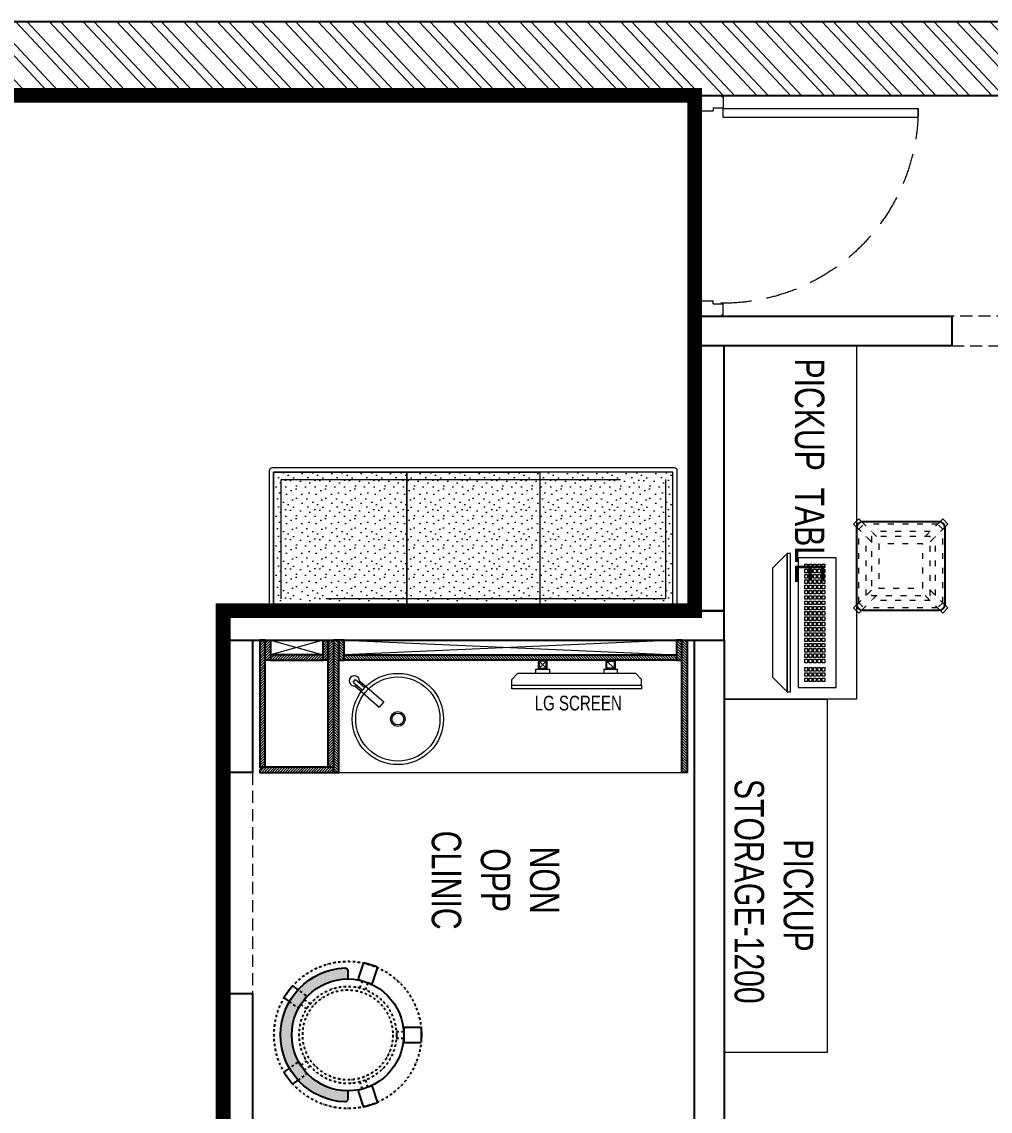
# Model space of a CAD drawing. Header units: feet. Extents: x 2939402 to 2960799, y -5728697 to -5722347.
# Drawn here: x 2953610 to 2956897, y -5726047 to -5722347 of the extents above; entities that cross this region are included whole.
import ezdxf

# ---------------------------------------------------------------- set-up
doc = ezdxf.new("R2010")
doc.units = ezdxf.units.FT
doc.header["$LTSCALE"] = 33
doc.header["$MEASUREMENT"] = 0
for name, pattern in [('a_p6_plan_L18$0$HIDDEN', [0.375, 0.25, -0.125]), ('ACAD_ISO03W100', [30, 12, -18]), ('DASHDOT2', [0.5, 0.25, -0.125, 0, -0.125]), ('HIDDEN2', [4.7624999999999975, 3.174999999999998, -1.587499999999999])]:
    doc.linetypes.add(name, pattern=pattern)
doc.layers.add('A-WALL', color=1, linetype='Continuous')
doc.layers.add('LAMINATE FINISH', color=80, linetype='Continuous')
for name, color, linetype, lineweight in [('Door', 2, 'Continuous', 13), ('Floor-Unit', 1, 'Continuous', 13), ('HATCH', 9, 'Continuous', 9), ('LENS-CURTAIN', 5, 'a_p6_plan_L18$0$HIDDEN', 9), ('LENS-DOOR', 34, 'Continuous', 20), ('LENS-FURNITURE', 13, 'Continuous', 9), ('LENS-HATCH', 251, 'Continuous', 5), ('LENS-PARTITION', 21, 'Continuous', 25), ('LENS-TEXT', 31, 'Continuous', 5), ('LENS_DIMENSION', 193, 'Continuous', 0), ('LENS_TEXT', 31, 'Continuous', 5), ('LK-EQPMT', 3, 'Continuous', 18), ('LK-FF&E FLOOR', 1, 'Continuous', 9), ('LK-FF&E WALL', 1, 'Continuous', 9), ('LK-IT', 3, 'Continuous', 18), ('LN-ELEVATION-1', 81, 'Continuous', 25), ('LN-ELEVATION-2', 103, 'Continuous', 20), ('LN-ELEVATION-3', 125, 'Continuous', 18), ('LN-ELEVATION-5', 167, 'Continuous', 5), ('LN-HATCH', 251, 'Continuous', 0), ('TV', 92, 'Continuous', 18)]:
    doc.layers.add(name, color=color, linetype=linetype, lineweight=lineweight)
doc.styles.add('LK TXT', font='GILC____.TTF', dxfattribs={"height": 100})
doc.styles.get("Standard").update_dxf_attribs({"font": 'GILC____.TTF'})
pattern_1 = [(44.99999999999998, (35858.5, -100655.3575484328), (-4.419417382415918, 4.419417382415923), [])]

# ---------------------------------------------------------------- blocks, each defined once
blk = doc.blocks.new('A$Ca3f29414')
at = {"layer": 'LN-HATCH'}
h = blk.add_hatch(dxfattribs=at)
h.set_pattern_fill('ANSI32', color=256, scale=222, angle=88.10999999999999)
h.set_pattern_definition([(133.11, (0, 0), (-60.77608072651567, -56.89314995255626), []), (133.11, (1.294310255814574, 39.22307682720641), (-60.77608072651567, -56.89314995255626), [])])
h.paths.add_polyline_path([(-250, 250), (-250, 3400), (200, 3400), (200, 5350), (450, 5350), (450, 3150), (0, 3150), (0, 0), (-16850, 0), (-16850, 380), (-16600, 380), (-16600, 250), (-7600, 250), (-7600, 2955), (-7498, 2955), (-7498, 3400), (-7600, 3400), (-7600, 4400), (-5200, 4400), (-5200, 3400), (-5302, 3400), (-5302, 2955), (-5200, 2955), (-5200, 250)])
h.paths.add_polyline_path([(-5450, 250), (-7350, 250), (-7350, 4150), (-5450, 4150)], flags=16)
h.paths.add_polyline_path([(-16850, 3400), (-16553, 3400), (-16553, 3533), (-16850, 3533)], flags=17)
h.paths.add_polyline_path([(-16850, 2822), (-16553, 2822), (-16553, 2955), (-16850, 2955)], flags=17)
h.paths.add_polyline_path([(-16600, 5970), (-16600, 6100), (450, 6100), (450, 6350), (-16850, 6350), (-16849.99999547005, 5970)])
at = {"layer": 'A-WALL'}
blk.add_lwpolyline([(-16600, 5970), (-16600, 6100), (450, 6100), (450, 6350), (-16850, 6350), (-16849.99999547005, 5970)], close=True, dxfattribs=at)
blk = doc.blocks.new('CLENS 600 TYPE 6')
at = {"layer": 'LN-ELEVATION-1', "ltscale": 0.5}
blk.add_lwpolyline([(130, -225), (-130, -225, -0.4142135623730951), (-150, -205), (-150, 55, -0.4142135623730951), (-130, 75), (130, 75, -0.4142135623730951), (150, 55), (150, -205, -0.4142135623730951)], format="xyb", close=True, dxfattribs=at)
at = {"layer": 'LN-ELEVATION-3', "linetype": 'ACAD_ISO03W100', "ltscale": 0.05}
for p, q in [((-100, 7.322330470196902), (-142.3743686703965, 49.69669914152472)), ((-142.3743686708621, -199.6966991410591), (-142.3743686708621, 49.69669914105907)), ((-82.3223304701969, 25), (-124.6966991401277, 67.374368671095)), ((124.696699141059, 67.3743686703965), (-124.6966991401277, 67.374368671095)), ((99.69669914059341, 42.3743686703965), (-99.69669913966207, 42.374368671095)), ((82.3223304701969, 25), (124.6966991401277, 67.374368671095)), ((100, 7.322330470196902), (142.3743686703965, 49.69669914152472)), ((142.3743686708621, -199.6966991410591), (142.3743686708621, 49.69669914105907)), ((-117.3743686703965, -174.6966991408262), (-117.3743686703965, 24.69669914152473)), ((117.3743686703965, -174.6966991408262), (117.3743686703965, 24.69669914152473)), ((-100, -157.3223304701969), (-142.3743686703965, -199.6966991415247)), ((-82.3223304701969, -175), (-124.6966991401277, -217.374368671095)), ((82.3223304701969, -175), (124.6966991401277, -217.374368671095)), ((100, -157.3223304701969), (142.3743686703965, -199.6966991415247)), ((124.696699141059, -217.3743686703965), (-124.6966991401277, -217.374368671095)), ((99.69669914059341, -192.3743686703965), (-99.69669913966207, -192.374368671095))]:
    blk.add_line(p, q, dxfattribs=at)
for points in [[(-132.2008663183078, 74.87853584764525), (-124.696699141059, 67.3743686703965), (-142.3743686708621, 49.69669914105907), (-149.8785358476452, 57.20086631807498)], [(132.2008663183078, 74.87853584764525), (124.696699141059, 67.3743686703965), (142.3743686708621, 49.69669914105907), (149.8785358476452, 57.20086631807498)], [(-132.2008663183078, -224.8785358476453), (-124.696699141059, -217.3743686703965), (-142.3743686708621, -199.6966991410591), (-149.8785358476452, -207.200866318075)], [(132.2008663183078, -224.8785358476453), (124.696699141059, -217.3743686703965), (142.3743686708621, -199.6966991410591), (149.8785358476452, -207.200866318075)]]:
    blk.add_lwpolyline(points, dxfattribs=at)
for points in [[(100, -175), (-100, -175), (-100, 25), (100, 25)], [(75, -150), (-75, -150), (-75, 0), (75, 0)]]:
    blk.add_lwpolyline(points, close=True, dxfattribs=at)
at = {"layer": 'LN-ELEVATION-5', "ltscale": 0.5}
for points in [[(-149.8785358476452, 57.20086631807498), (-160.0520382001995, 67.37436867062934), (-142.3743686708621, 85.05203819996677), (-132.2008663183078, 74.87853584787806)], [(149.8785358476452, 57.20086631807498), (160.0520382001995, 67.37436867062934), (142.3743686708621, 85.05203819996677), (132.2008663183078, 74.87853584787806)], [(-149.8785358476452, -207.200866318075), (-160.0520382001995, -217.3743686706294), (-142.3743686708621, -235.0520381999668), (-132.2008663183078, -224.8785358478781)], [(149.8785358476452, -207.200866318075), (160.0520382001995, -217.3743686706294), (142.3743686708621, -235.0520381999668), (132.2008663183078, -224.8785358478781)]]:
    blk.add_lwpolyline(points, dxfattribs=at)
blk = doc.blocks.new('*U23')
at = {"layer": 'LK-EQPMT', "ltscale": 12}
blk.add_lwpolyline([(5.986879315214991, 4.914598100478997), (-5.986879315214991, 4.914598100478997), (-5.986879315214991, -4.914598100478997), (5.986879315214991, -4.914598100478997)], close=True, dxfattribs=at)
blk = doc.blocks.new('*U24')
at = {"color": 0, "linetype": 'ByBlock', "lineweight": -2}
for p in [(0, 0), (17.96063794564497, 0), (35.92127589128995, 0), (53.88191383693492, 0), (71.8425517825799, 0), (89.80318972822487, 0), (107.7638276738698, 0), (125.7244656195148, 0), (143.6851035651598, 0), (161.6457415108048, 0), (179.6063794564497, 0), (197.5670174020947, 0), (215.5276553477397, 0), (233.4882932933847, 0), (251.4489312390296, 0), (269.4095691846746, 0), (287.3702071303196, 0), (305.3308450759646, 0), (323.2914830216096, 0), (-9e-16, -14.74379430143699), (-1.8e-15, -29.48758860287398), (17.96063794564497, -14.74379430143699), (17.96063794564497, -29.48758860287398), (35.92127589128995, -14.74379430143699), (35.92127589128995, -29.48758860287398), (53.88191383693492, -14.74379430143699), (53.88191383693492, -29.48758860287398), (71.8425517825799, -14.74379430143699), (71.8425517825799, -29.48758860287398), (89.80318972822487, -14.74379430143699), (89.80318972822487, -29.48758860287398), (107.7638276738698, -14.74379430143699), (107.7638276738698, -29.48758860287398), (125.7244656195148, -14.74379430143699), (125.7244656195148, -29.48758860287398), (143.6851035651598, -14.74379430143699), (143.6851035651598, -29.48758860287398), (161.6457415108048, -14.74379430143699), (161.6457415108048, -29.48758860287398), (179.6063794564497, -14.74379430143699), (179.6063794564497, -29.48758860287398), (197.5670174020947, -14.74379430143699), (197.5670174020947, -29.48758860287398), (215.5276553477397, -14.74379430143699), (215.5276553477397, -29.48758860287398), (233.4882932933847, -14.74379430143699), (233.4882932933847, -29.48758860287398), (251.4489312390296, -14.74379430143699), (251.4489312390296, -29.48758860287398), (269.4095691846746, -14.74379430143699), (269.4095691846746, -29.48758860287398), (287.3702071303196, -14.74379430143699), (287.3702071303196, -29.48758860287398), (305.3308450759646, -14.74379430143699), (305.3308450759646, -29.48758860287398), (323.2914830216096, -14.74379430143699), (323.2914830216096, -29.48758860287398), (-2.7e-15, -44.23138290431096), (-3.6e-15, -58.97517720574795), (17.96063794564497, -44.23138290431096), (17.96063794564497, -58.97517720574795), (35.92127589128995, -44.23138290431096), (35.92127589128994, -58.97517720574795), (53.88191383693492, -44.23138290431096), (53.88191383693492, -58.97517720574795), (71.8425517825799, -44.23138290431096), (71.8425517825799, -58.97517720574795), (89.80318972822487, -44.23138290431096), (89.80318972822487, -58.97517720574795), (107.7638276738698, -44.23138290431096), (107.7638276738698, -58.97517720574795), (125.7244656195148, -44.23138290431096), (125.7244656195148, -58.97517720574795), (143.6851035651598, -44.23138290431096), (143.6851035651598, -58.97517720574795), (161.6457415108048, -44.23138290431096), (161.6457415108048, -58.97517720574795), (179.6063794564497, -44.23138290431096), (179.6063794564497, -58.97517720574795), (197.5670174020947, -44.23138290431096), (197.5670174020947, -58.97517720574795), (215.5276553477397, -44.23138290431096), (215.5276553477397, -58.97517720574795), (233.4882932933847, -44.23138290431096), (233.4882932933847, -58.97517720574795), (251.4489312390296, -44.23138290431096), (251.4489312390296, -58.97517720574795), (269.4095691846746, -44.23138290431096), (269.4095691846746, -58.97517720574795), (287.3702071303196, -44.23138290431096), (287.3702071303196, -58.97517720574795), (305.3308450759646, -44.23138290431096), (305.3308450759646, -58.97517720574795), (323.2914830216096, -44.23138290431096), (323.2914830216096, -58.97517720574795)]:
    blk.add_blockref('*U23', p, dxfattribs=at)
blk = doc.blocks.new('*U21')
at = {"layer": 'LK-EQPMT', "ltscale": 12}
blk.add_lwpolyline([(5.986879315214991, 4.914598100478997), (-5.986879315214991, 4.914598100478997), (-5.986879315214991, -4.914598100478997), (5.986879315214991, -4.914598100478997)], close=True, dxfattribs=at)
blk = doc.blocks.new('*U22')
at = {"color": 0, "linetype": 'ByBlock', "lineweight": -2}
for p in [(0, 0), (17.96063794564497, 0), (35.92127589128995, 0), (-9e-16, -14.74379430143699), (-1.8e-15, -29.48758860287398), (17.96063794564497, -14.74379430143699), (17.96063794564497, -29.48758860287398), (35.92127589128995, -14.74379430143699), (35.92127589128995, -29.48758860287398), (-2.7e-15, -44.23138290431096), (-3.6e-15, -58.97517720574795), (17.96063794564497, -44.23138290431096), (17.96063794564497, -58.97517720574795), (35.92127589128995, -44.23138290431096), (35.92127589128994, -58.97517720574795)]:
    blk.add_blockref('*U21', p, dxfattribs=at)
blk = doc.blocks.new('*U16')
at = {"ltscale": 12}
blk.add_lwpolyline([(8.040144996717572, 2.91038e-11), (8.040144996717572, 129.0940371821052), (448.0401449967176, 129.0940371821052), (448.0401449967176, 2.91038e-11)], close=True, dxfattribs=at)
for name, p in [('*U24', (35.16895717114949, 101.6202952143818)), ('*U22', (386.6121428576974, 101.6202952143818))]:
    blk.add_blockref(name, p)
blk = doc.blocks.new('Pickup table PC')
at = {"layer": 'LN-ELEVATION-2', "ltscale": 0.5}
for points in [[(470, 50), (0, 50), (0, 62), (470, 62)], [(420, 0), (50, 0), (0, 50), (470, 50)]]:
    blk.add_lwpolyline(points, close=True, dxfattribs=at)
blk = doc.blocks.new('3 seater Bench 1385')
at = {"layer": 'LENS-HATCH', "lineweight": 0}
h = blk.add_hatch(dxfattribs=at)
h.set_pattern_fill('STIP1', color=177, scale=100, angle=269.9999999999999, pattern_type=2)
h.set_pattern_definition([(270, (6617025.245374651, -170439.1063060568), (100, -1.516e-13), [0, -100]), (270, (6617009.245374652, -170451.1063060568), (100, -1.516e-13), [0, -100]), (270, (6616985.245374652, -170446.1063060568), (100, -1.516e-13), [0, -100]), (270, (6616962.245374652, -170481.1063060568), (100, -1.516e-13), [0, -100]), (270, (6616998.245374652, -170478.1063060568), (100, -1.516e-13), [0, -100]), (270, (6617022.245374652, -170505.1063060568), (100, -1.516e-13), [0, -100]), (270, (6617029.245374651, -170470.1063060568), (100, -1.516e-13), [0, -100]), (270, (6616988.245374651, -170512.1063060568), (100, -1.516e-13), [0, -100]), (270, (6616956.245374652, -170507.1063060568), (100, -1.516e-13), [0, -100]), (270, (6616941.245374651, -170433.1063060568), (100, -1.516e-13), [0, -100]), (270, (6616961.245374652, -170451.1063060568), (100, -1.516e-13), [0, -100]), (270, (6616942.245374652, -170465.1063060568), (100, -1.516e-13), [0, -100]), (270, (6617006.245374652, -170526.1063060568), (100, -1.516e-13), [0, -100]), (270, (6616981.245374652, -170494.1063060568), (100, -1.516e-13), [0, -100]), (270, (6617014.245374652, -170486.1063060568), (100, -1.516e-13), [0, -100]), (270, (6617005.245374651, -170503.1063060568), (100, -1.516e-13), [0, -100]), (270, (6616978.245374651, -170467.1063060568), (100, -1.516e-13), [0, -100]), (270, (6617032.245374652, -170495.1063060568), (100, -1.516e-13), [0, -100]), (270, (6616973.245374651, -170526.1063060568), (100, -1.516e-13), [0, -100]), (270, (6616943.245374651, -170523.1063060568), (100, -1.516e-13), [0, -100])])
h.paths.add_polyline_path([(677.5000000004657, 227.5), (225.8333333334885, 227.5), (225.8333333334885, -227.5), (677.5000000004657, -227.5)])
h.paths.add_polyline_path([(-225.8333333334885, 227.5), (225.8333333334885, 227.5), (225.8333333334885, -227.5), (-225.8333333334885, -227.5)])
h.paths.add_polyline_path([(-677.5000000004657, 227.5), (-225.8333333334885, 227.5), (-225.8333333334885, -227.5), (-677.5000000004657, -227.5)])
at = {"layer": 'LN-ELEVATION-2', "ltscale": 0.5}
for points in [[(-677.5000000004657, 227.5), (-225.8333333334885, 227.5), (-225.8333333334885, -227.5), (-677.5000000004657, -227.5)], [(-225.8333333334885, 227.5), (225.8333333334885, 227.5), (225.8333333334885, -227.5), (-225.8333333334885, -227.5)], [(677.5000000004657, 227.5), (225.8333333334885, 227.5), (225.8333333334885, -227.5), (677.5000000004657, -227.5)]]:
    blk.add_lwpolyline(points, close=True, dxfattribs=at)
at = {"layer": 'LN-ELEVATION-5', "ltscale": 0.5}
blk.add_lwpolyline([(682.4999999995343, 242.5), (-682.5000000004655, 242.5, 0.4142135623730951), (-692.5000000004655, 232.5), (-692.5000000004655, -232.5, 0.4142135623730951), (-682.5000000004655, -242.5), (682.4999999995343, -242.5, 0.4142135623730951), (692.4999999995343, -232.5), (692.4999999995343, 232.5, 0.4142135623730951)], format="xyb", close=True, dxfattribs=at)
blk.add_lwpolyline([(677.4999999995343, 227.5), (-677.5000000004657, 227.5), (-677.5000000004657, -227.5), (677.4999999995343, -227.5)], close=True, dxfattribs=at)
at = {"layer": 'LN-ELEVATION-5', "linetype": 'HIDDEN2', "ltscale": 11}
blk.add_lwpolyline([(-652.5000000004657, 202.5), (652.5000000004657, 202.5), (652.5000000004657, -202.5), (-652.5000000004657, -202.5)], close=True, dxfattribs=at)
blk = doc.blocks.new('rtf')
at = {"color": 0, "linetype": 'ByBlock', "lineweight": -2}
for p, q in [((16412.5253540573, -172798.8148984113), (16452.40026456733, -172798.8148984113)), ((16412.5253540573, -172810.8148984113), (16412.5253540573, -172798.8148984113)), ((16412.5253540573, -172810.8148984113), (16452.40026456733, -172810.8148984113)), ((16425.26329468148, -172793.1007600746), (16535.26329468148, -172793.1007600746)), ((16425.26329468148, -172817.1007600746), (16535.26329468148, -172817.1007600746)), ((16535.26329468148, -172793.1007600746), (16535.26329468148, -172817.1007600746))]:
    blk.add_line(p, q, dxfattribs=at)
for centre, radius, start, end in [((16412.5253540573, -172805.1007600746), 17.5, 21.05058810897431, 340.9421780194656), ((16444.53660690578, -172804.8148984114), 9.891264419597851, 322.656233941354, 37.34376605891414)]:
    blk.add_arc(centre, radius, start, end, dxfattribs=at)
blk = doc.blocks.new('dsg')
at = {"color": 0, "linetype": 'ByBlock', "lineweight": -2}
for radius in [155, 143, 25, 20]:
    blk.add_circle((11491.5035008227, -171102.5847399924), radius, dxfattribs=at)
blk.add_blockref('rtf', (-5117.472106590168, 1702.9323767405), dxfattribs=at)
blk = doc.blocks.new('CLINIC - CABINET SINK')
at = {"layer": 'LN-HATCH', "ltscale": 0.5}
h = blk.add_hatch(dxfattribs=at)
h.set_pattern_fill('ANSI31', color=256, scale=2)
h.set_pattern_definition([(45, (4052861.500382861, 1708016.355767586), (-4.490128060534575, 4.490128060534575), [])])
h.paths.add_polyline_path([(-563.359543572413, 156.9999999999999), (564.640456427587, 156.9999999999999), (564.640456427587, 174.9999999999999), (-563.359543572413, 174.9999999999999)])
h.paths.add_polyline_path([(582.6404564275867, 225), (600.6404564275867, 225), (600.6404564275867, -225), (582.6404564275867, -225)])
h.paths.add_polyline_path([(564.640456427587, 225), (582.6404564275867, 225), (582.6404564275867, 156.9999999999999), (564.640456427587, 156.9999999999999)])
h.paths.add_polyline_path([(-581.359543572413, 225), (-599.359543572413, 225), (-599.359543572413, -225), (-581.359543572413, -225)])
h.paths.add_polyline_path([(-581.359543572413, 225), (-563.359543572413, 225), (-563.359543572413, 156.9999999999999), (-581.359543572413, 156.9999999999999)])
at = {"layer": 'LN-ELEVATION-1', "ltscale": 0.5}
for points in [[(-581.359543572413, 225), (-599.359543572413, 225), (-599.359543572413, -225), (-581.359543572413, -225)], [(-581.359543572413, 225), (-563.359543572413, 225), (-563.359543572413, 156.9999999999999), (-581.359543572413, 156.9999999999999)], [(564.640456427587, 225), (582.6404564275867, 225), (582.6404564275867, 156.9999999999999), (564.640456427587, 156.9999999999999)], [(582.6404564275867, 225), (600.6404564275867, 225), (600.6404564275867, -225), (582.6404564275867, -225)], [(-563.359543572413, 156.9999999999999), (564.640456427587, 156.9999999999999), (564.640456427587, 174.9999999999999), (-563.359543572413, 174.9999999999999)]]:
    blk.add_lwpolyline(points, close=True, dxfattribs=at)
at = {"layer": 'LN-ELEVATION-2', "ltscale": 0.5}
blk.add_line((582.6404564275867, -225), (-581.359543572413, -225), dxfattribs=at)
at = {"layer": 'LN-HATCH', "ltscale": 0.5}
for p, q in [((564.640456427587, 225), (-563.359543572413, 174.9999999999999)), ((-563.359543572413, 225), (564.640456427587, 174.9999999999999))]:
    blk.add_line(p, q, dxfattribs=at)
at = {"layer": 'LN-ELEVATION-3', "xscale": -1, "rotation": 41.1558274151866}
blk.add_blockref('dsg', (-103569.3304926871, 136346.6509754679), dxfattribs=at)
blk = doc.blocks.new('CLINIC SCREEN')
at = {"layer": 'TV'}
for p, q in [((-103.1090284836336, 42.85441964946222), (-127.4114311772946, 18.55201695591665)), ((-127.4114311772946, 42.85441964946222), (-103.1090284836336, 18.55201695591665)), ((102.7052824410566, 42.85441964946222), (127.007685134602, 18.55201695591665))]:
    blk.add_line(p, q, dxfattribs=at)
at = {"layer": 'TV', "ltscale": 12}
for p, q in [((-220.0000000000082, -19.41163062257681), (-200.5883693773149, 0)), ((200.5883693773149, 0), (-200.5883693773149, 0)), ((-138.5315413423604, 0), (-138.5315413423604, 15.514207008644)), ((-138.5315413423604, 15.514207008644), (-91.98892031613741, 15.514207008644)), ((-91.98892031613741, 15.514207008644), (-91.98892031613741, 0)), ((91.98892031610741, 15.514207008644), (91.98892031610741, 0)), ((91.98892031610741, 15.514207008644), (138.5315413423595, 15.514207008644)), ((138.5315413423595, 0), (138.5315413423595, 15.514207008644)), ((219.9999999999918, -19.41163062257681), (200.5883693773149, 0)), ((-220.0000000000082, -38.82326124538668), (-220.0000000000082, -19.41163062257681)), ((219.9999999999918, -38.82326124538668), (219.9999999999918, -19.41163062257681))]:
    blk.add_line(p, q, dxfattribs=at)
at = {"layer": 'TV'}
for points in [[(-130.4492315140169, 15.51421661919448), (-100.0712281470269, 15.51421661919448), (-100.0712281470269, 45.89221998606814), (-130.4492315140169, 45.89221998606814)], [(-127.4114311772946, 18.55201695591665), (-103.1090284836336, 18.55201695591665), (-103.1090284836336, 42.85441964946222), (-127.4114311772946, 42.85441964946222)], [(130.0454854713243, 15.51421661919448), (99.66748210433435, 15.51421661919448), (99.66748210433435, 45.89221998606814), (130.0454854713243, 45.89221998606814)], [(127.007685134602, 18.55201695591665), (102.7052824410566, 18.55201695591665), (102.7052824410566, 42.85441964946222), (127.007685134602, 42.85441964946222)]]:
    blk.add_lwpolyline(points, close=True, dxfattribs=at)
at = {"layer": 'TV', "ltscale": 12}
blk.add_lwpolyline([(-220.0000000000082, -51.71278328332107), (-220.0000000000082, -38.82326124538668), (219.9999999999918, -38.82326124538668), (219.9999999999918, -51.71278328332107)], close=True, dxfattribs=at)
at = {"layer": 'Floor-Unit', "color": 0, "ltscale": 2, "insert": (5.199680584678389, -100.4085774972336), "char_height": 50, "attachment_point": 5}
blk.add_mtext_dynamic_manual_height_columns('LG SCREEN', width=466.4796511627907, gutter_width=12.5, heights=[0], dxfattribs=at)
blk = doc.blocks.new('CLINIC - MOP CLOSET')
at = {"layer": 'LN-HATCH', "ltscale": 0.5}
h = blk.add_hatch(dxfattribs=at)
h.set_pattern_fill('ANSI31', color=256, scale=50, angle=360)
h.set_pattern_definition(pattern_1)
h.paths.add_polyline_path([(-106.3595435724128, 216), (-124.3595435724128, 216), (-124.3595435724128, -216), (-106.3595435724128, -216)])
h = blk.add_hatch(dxfattribs=at)
h.set_pattern_fill('ANSI31', color=256, scale=50, angle=360)
h.set_pattern_definition(pattern_1)
h.paths.add_polyline_path([(-106.3595435724128, 216), (-88.35954357241282, 216), (-88.35954357241282, 148), (-106.3595435724128, 148)])
h = blk.add_hatch(dxfattribs=at)
h.set_pattern_fill('ANSI31', color=256, scale=50, angle=360)
h.set_pattern_definition(pattern_1)
h.paths.add_polyline_path([(89.64045642758717, 216), (107.6404564275872, 216), (107.6404564275872, 148), (89.64045642758717, 148)])
h = blk.add_hatch(dxfattribs=at)
h.set_pattern_fill('ANSI31', color=256, scale=50, angle=360)
h.set_pattern_definition(pattern_1)
h.paths.add_polyline_path([(107.6404564275872, 216), (125.6404564275872, 216), (125.6404564275872, -216), (107.6404564275872, -216)])
h = blk.add_hatch(dxfattribs=at)
h.set_pattern_fill('ANSI31', color=256, scale=50, angle=360)
h.set_pattern_definition(pattern_1)
h.paths.add_polyline_path([(-88.35954357241282, 148), (89.64045642758717, 148), (89.64045642758717, 166), (-88.35954357241282, 166)])
h = blk.add_hatch(dxfattribs=at)
h.set_pattern_fill('ANSI31', color=256, scale=50, angle=360)
h.set_pattern_definition([(44.99999999999998, (35894.5, -101037.3575484328), (-4.419417382415918, 4.419417382415923), [])])
h.paths.add_polyline_path([(-115.3595435724055, -216), (-124.3595435724128, -225), (-124.3595435724128, -234), (125.6404564275872, -234), (125.6404564275872, -216)])
at = {"layer": 'LN-ELEVATION-1', "ltscale": 0.5}
for points in [[(-106.3595435724128, 216), (-124.3595435724128, 216), (-124.3595435724128, -216), (-106.3595435724128, -216)], [(-106.3595435724128, 216), (-88.35954357241282, 216), (-88.35954357241282, 148), (-106.3595435724128, 148)], [(89.64045642758717, 216), (107.6404564275872, 216), (107.6404564275872, 148), (89.64045642758717, 148)], [(107.6404564275872, 216), (125.6404564275872, 216), (125.6404564275872, -216), (107.6404564275872, -216)], [(-88.35954357241282, 148), (89.64045642758717, 148), (89.64045642758717, 166), (-88.35954357241282, 166)], [(-124.3595435724128, -225), (-124.3595435724128, -234), (125.6404564275872, -234), (125.6404564275872, -216), (-115.3595435724128, -216)]]:
    blk.add_lwpolyline(points, close=True, dxfattribs=at)
at = {"layer": 'LN-HATCH', "ltscale": 0.5}
for p, q in [((89.64045642758717, 216), (-88.35954357241282, 166)), ((-88.35954357241282, 216), (89.64045642758717, 166))]:
    blk.add_line(p, q, dxfattribs=at)
blk = doc.blocks.new('DR STOOL')
at = {"layer": 'HATCH'}
h = blk.add_hatch(dxfattribs=at)
h.set_pattern_fill('ANSI36', color=250, angle=-90.00000000000001)
h.set_pattern_definition([(315, (-227.8099174643867, 917.3997257252777), (6.173926083235043, -1.683798022700468), [7.9375, -1.587499999999999, 0, -1.587499999999999])])
edge = h.paths.add_edge_path()
edge.add_line((-190.0000000041909, 4.511094e-10), (-218.6899174675346, 4.511094e-10))
edge.add_arc((-218.6899174670689, 9.120000000388245), 9.119999999940092, 177.6119845363388, 269.9999999996136, ccw=False)
edge.add_arc((-1.8626451e-09, 3.565219e-10), 228.000000002257, 2.3880154632688004, 177.6119845367313, ccw=False)
edge.add_arc((218.6899174633436, 9.120000000497384), 9.120000000051716, -90.00000000034493, 2.3880154629299, ccw=False)
edge.add_line((218.6899174633436, 4.511094e-10), (190, 4.511094e-10))
edge.add_arc((-1.8626451e-09, 4.511094e-10), 190.000000001979, -1.27e-14, 180)
at = {"layer": 'LN-ELEVATION-1', "color": 1, "ltscale": 100}
for p, q in [((-165.2704676063731, 189.0243927398114), (-165.9069543029182, 185.0820035930228)), ((-165.9069543029182, 185.0820035930228), (-153.8003208162263, 168.3135803133482)), ((-128.6221585394814, 215.4841044476634), (-165.2704676063731, 189.0243927398114)), ((-124.7228340068832, 214.8545704018979), (-128.6221585394814, 215.4841044476634)), ((-112.6981821293011, 198.1996966340157), (-124.7228340068832, 214.8545704018979)), ((124.7553772013634, 214.9803744515593), (112.5488144652918, 198.2845540212292)), ((128.7014972954057, 215.5933048763618), (124.7553772013634, 214.9803744515593)), ((128.7014972954057, 215.5933048763618), (124.7553772013634, 214.9803744515593)), ((165.1911288509145, 188.915192311113), (128.7014972954057, 215.5933048763618)), ((165.1911288509145, 188.915192311113), (128.7014972954057, 215.5933048763618)), ((153.6734594982117, 168.4294150282658), (165.7973639420234, 185.0121775862135)), ((165.7973639420234, 185.0121775862135), (165.1911288509145, 188.915192311113)), ((165.7973639420234, 185.0121775862135), (165.1911288509145, 188.915192311113)), ((-191.2928382232785, -35.45407700946089), (-242.9550312487409, -52.24013893969095)), ((-187.9259491492994, -37.1695928365807), (-191.2928382232785, -35.45407700946089)), ((188.0651108901948, -36.96233201187715), (184.0504167033359, -49.19388854173303)), ((191.3981811110861, -35.27656588272658), (188.0651108901948, -36.96233201187715)), ((243.0100176925771, -52.21682526778022), (191.3981811110861, -35.27656588272658)), ((-242.9550312487409, -52.24013893969095), (-244.7482102331705, -55.75945052818861)), ((-244.7482102331705, -55.75945052818861), (-230.7800458371639, -98.74904560100549)), ((-184.1424400564283, -48.81403796559607), (-187.9259491492994, -37.1695928365807)), ((-173.8639617776498, -80.4479453730819), (-177.8421125086024, -68.2044548037811)), ((177.6922140880488, -68.56540505095472), (173.8739495249465, -80.1985000452405)), ((230.715890809428, -98.7280946081737), (244.8123673382215, -55.78040257930116)), ((244.8123673382215, -55.78040257930116), (243.0100176925771, -52.21682526778022)), ((-230.7800458371639, -98.74904560100549), (-227.2218665438704, -100.5620286722478)), ((-227.2218665438704, -100.5620286722478), (-175.5596735184081, -83.7759667420105)), ((-175.5596735184081, -83.7759667420105), (-173.8639617776498, -80.4479453730819)), ((173.8739495249465, -80.1985000452405), (175.5794035866856, -83.5704969359358)), ((175.5794035866856, -83.5704969359358), (227.1912401677109, -100.5107563209894)), ((227.1912401677109, -100.5107563209894), (230.715890809428, -98.7280946081737)), ((-22.72193054761737, -190.2142363802995), (-25.39390889601782, -192.886214728569)), ((-25.39390889601782, -192.886214728569), (-25.39390889601782, -247.2070584567482)), ((-10.47823652112856, -190.2142363802995), (-22.72193054761737, -190.2142363802995)), ((22.78362171910703, -190.2142363802995), (9.910054048988968, -190.2142363802995)), ((25.42475448176265, -192.8553691428751), (22.78362171910703, -190.2142363802995)), ((25.42475448176265, -247.1762128710543), (25.42475448176265, -192.8553691428751)), ((-25.39390889601782, -247.2070584567482), (-22.60096735274419, -250)), ((-22.60096735274419, -250), (22.60096735274419, -250)), ((22.60096735274419, -250), (25.42475448176265, -247.1762128710543))]:
    blk.add_line(p, q, dxfattribs=at)
at = {"layer": 'LN-ELEVATION-1', "linetype": 'DASHDOT2'}
for p, q in [((-92.92521573789418, 170.8129362839827), (-112.6981821293011, 198.1996966340157)), ((112.5488144652918, 198.2845540212292), (92.69529851106927, 171.1294289919315)), ((-153.8003208162263, 168.3135803133482), (-134.1093360339291, 141.0403694751003)), ((-103.4542870586738, 159.9154408004979), (-93.52748446213081, 167.0824927485227)), ((-88.15393704269081, 139.4771787207864), (-103.4542870586738, 159.9154408004979)), ((-93.52748446213081, 167.0824927485227), (-92.92521573789418, 170.8129362839827)), ((103.6608748426661, 159.8406005539291), (88.19885099539533, 139.4487815762331)), ((92.69529851106927, 171.1294289919315), (93.26858203159645, 167.4385604566923)), ((93.26858203159645, 167.4385604566923), (103.6608748426661, 159.8406005539291)), ((133.7372852512635, 141.1612321265929), (153.6734594982117, 168.4294150282658)), ((-134.1093360339291, 141.0403694751003), (-130.4219571123831, 140.4450534014686)), ((-130.4219571123831, 140.4450534014686), (-119.9844727469608, 147.9808124662595)), ((-119.9844727469608, 147.9808124662595), (-105.3687285655178, 126.9741353208374)), ((105.4096150295809, 126.94019481352), (120.1194891873747, 147.8074627162714)), ((120.1194891873747, 147.8074627162714), (130.0033113472163, 140.5812532722048)), ((130.0033113472163, 140.5812532722048), (133.7372852512635, 141.1612321265929)), ((-159.954806596972, -40.49024384317454), (-184.1424400564283, -48.81403796559607)), ((-177.8421125086024, -68.2044548037811), (-153.4148110738024, -60.73628028803068)), ((153.3006618716754, -61.02382378749462), (177.6922140880488, -68.56540505095472)), ((184.0504167033359, -49.19388854173303), (159.8786162491887, -40.79004861696012)), ((-10.92024635523557, -164.6382343793375), (-10.47823652112856, -190.2142363802995)), ((9.910054048988968, -190.2142363802995), (10.35584833659231, -164.674698740353))]:
    blk.add_line(p, q, dxfattribs=at)
at = {"layer": 'LN-ELEVATION-1', "color": 1, "ltscale": 100}
blk.add_lwpolyline([(-190.0000000023283, 0), (-218.6899174656719, 0, -0.4264743413925903), (-227.8019973598421, 9.5, -0.959166304662544), (227.8019973593764, 9.5, -0.4264743413925903), (218.6899174647406, 0), (190.0000000013969, 0)], format="xyb", dxfattribs=at)
at = {"layer": 'LN-ELEVATION-1', "linetype": 'DASHDOT2'}
for radius in [250, 165, 153]:
    blk.add_circle((0, 0), radius, dxfattribs=at)
at = {"layer": 'LN-ELEVATION-1', "color": 1, "ltscale": 100}
blk.add_circle((0, 0), 190, dxfattribs=at)
blk = doc.blocks.new('*U38')
at = {"layer": 'LENS-DOOR'}
for p, q in [((548121.7424194189, 1779235.250802667), (548121.7424194121, 1778573.792470707)), ((548121.7424194189, 1779235.250802667), (548152.9924194244, 1779235.250802653)), ((548152.9924193986, 1778573.792470693), (548152.9924194244, 1779235.250802653)), ((547452.4715860653, 1778573.792470743), (547488.9299194093, 1778573.792470734)), ((547452.4715860604, 1778568.584137391), (547452.4715860653, 1778573.792470743)), ((547488.9299193954, 1778539.938304132), (547488.9299194093, 1778573.792470734)), ((548121.7424194121, 1778573.792470707), (548152.9924193986, 1778573.792470693)), ((548192.054919424, 1778573.792470725), (548155.5965860707, 1778573.792470693)), ((548155.5965860611, 1778539.938304095), (548155.5965860707, 1778573.792470693)), ((548192.0549194146, 1778568.584137372), (548192.054919424, 1778573.792470725)), ((547447.2632527449, 1778568.584137414), (547452.4715860604, 1778568.584137391)), ((547447.2632527215, 1778484.134138707), (547447.2632527449, 1778568.584137414)), ((547488.9299193954, 1778539.938304132), (547499.3465860662, 1778539.938304113)), ((547499.3465860639, 1778478.925805386), (547499.3465860662, 1778539.938304113)), ((548145.179919409, 1778478.925805326), (548145.179919395, 1778539.938304067)), ((548155.5965860611, 1778539.938304095), (548145.179919395, 1778539.938304067)), ((548197.2632527373, 1778568.584137372), (548192.0549194146, 1778568.584137372)), ((548197.2632527256, 1778484.134138697), (548197.2632527373, 1778568.584137372)), ((547447.2632527215, 1778484.134138707), (547452.4715860627, 1778484.134138707)), ((547452.4715860627, 1778478.925805396), (547452.4715860627, 1778484.134138707)), ((547452.4715860627, 1778478.925805396), (547499.3465860639, 1778478.925805386)), ((548192.0549194006, 1778478.925805345), (548145.179919409, 1778478.925805326)), ((548192.0549194006, 1778478.925805345), (548192.0549194006, 1778484.134138698)), ((548197.2632527256, 1778484.134138697), (548192.0549194006, 1778484.134138698))]:
    blk.add_line(p, q, dxfattribs=at)
at = {"layer": 'LENS-DOOR', "color": 7, "linetype": 'HIDDEN2'}
blk.add_ellipse((548152.9924193986, 1778573.792470693), major_axis=(-661.4583333306382, 0.003443102111827), ratio=0.9999999979146821, start_param=-1.570791121506941, end_param=0.0512086788949202, dxfattribs=at)

msp = doc.modelspace()

# ---------------------------------------------------------------- linework, layer by layer
at = {"layer": 'LAMINATE FINISH', "color": 85, "linetype": 'ACAD_ISO03W100', "ltscale": 0.05, "const_width": 50}
msp.add_lwpolyline([(2950949.014657258, -5726696.624892318), (2950949.014657258, -5725741.62489232), (2950754.014657258, -5725741.62489232), (2950754.014657258, -5725296.62489232), (2950949.014657258, -5725296.62489232), (2950949.014657258, -5724296.624892319), (2953349.014657258, -5724296.624892319), (2953349.014657258, -5725296.62489232), (2953544.014657258, -5725296.62489232), (2953544.014657258, -5725741.62489232), (2953349.014657258, -5725741.62489232), (2953349.014657258, -5726846.62489232), (2954294.014657259, -5726846.62489232), (2954294.014657259, -5724346.624892319), (2955894.014657258, -5724346.624892319), (2955894.014657007, -5722596.624892329), (2952143.875805844, -5722596.624892329)], dxfattribs=at)
at = {"layer": 'LENS-CURTAIN', "ltscale": 5}
for points in [[(2957517.483460211, -5723346.624892319), (2956767.483460211, -5723346.624892319), (2956767.483460211, -5723446.624892319), (2957517.483460211, -5723446.624892319)], [(2954394.014657258, -5725646.624892319), (2954294.014657259, -5725646.624892319), (2954294.014657259, -5724896.624892319), (2954394.014657258, -5724896.624892319)]]:
    msp.add_lwpolyline(points, close=True, dxfattribs=at)
at = {"layer": 'LENS-PARTITION'}
for points in [[(2956767.483460211, -5723446.624892319), (2955894.014657258, -5723446.624892319), (2955894.014657258, -5723346.624892319), (2956767.483460211, -5723346.624892319)], [(2955894.014657258, -5724346.624892319), (2955994.014657258, -5724346.624892319), (2955994.014657258, -5723446.624892319), (2955894.014657258, -5723446.624892319)], [(2955994.014657258, -5724346.624892319), (2954294.014657259, -5724346.624892319), (2954294.014657259, -5724446.624892319), (2955994.014657258, -5724446.624892319)], [(2954394.014657258, -5724896.624892319), (2954294.014657259, -5724896.624892319), (2954294.014657259, -5724446.624892319), (2954394.014657258, -5724446.624892319)], [(2955894.014657258, -5724446.624892319), (2955994.014657258, -5724446.624892319), (2955994.014657258, -5726846.62489232), (2955894.014657258, -5726846.62489232)], [(2954294.014657259, -5725646.624892319), (2954394.014657258, -5725646.624892319), (2954394.014657258, -5726846.62489232), (2954294.014657259, -5726846.62489232)]]:
    msp.add_lwpolyline(points, close=True, dxfattribs=at)
at = {"layer": 'LK-FF&E WALL'}
for points in [[(2955994.014657258, -5724646.624888184), (2955994.014657258, -5723446.624892319), (2956444.014657258, -5723446.624892319), (2956444.014657258, -5724646.624888184)], [(2955994.014657258, -5724646.624892318), (2956344.014657258, -5724646.624892318), (2956344.014657258, -5725846.624892318), (2955994.014657258, -5725846.624892318)]]:
    msp.add_lwpolyline(points, close=True, dxfattribs=at)

# ---------------------------------------------------------------- block references
at = {"layer": 'Door', "xscale": -1, "rotation": 270}
msp.add_blockref('*U38', (1177417.655519223, -6270793.888145053), dxfattribs=at)
at = {"layer": 'LENS-FURNITURE', "rotation": 90.00000000000003}
msp.add_blockref('DR STOOL', (2954716.846795198, -5725787.485446223), dxfattribs=at)
at = {"layer": 'LENS_DIMENSION'}
msp.add_blockref('A$Ca3f29414', (2958549.014657259, -5728696.624892319), dxfattribs=at)
at = {"layer": 'LK-FF&E FLOOR'}
msp.add_blockref('3 seater Bench 1385', (2955142.768740406, -5724104.124892319), dxfattribs=at)
at = {"layer": 'LK-FF&E WALL', "xscale": -1, "rotation": 90.00000000000007}
msp.add_blockref('CLENS 600 TYPE 6', (2956519.014657258, -5724194.850755472), dxfattribs=at)
at = {"layer": 'LK-FF&E WALL'}
msp.add_blockref('CLINIC - MOP CLOSET', (2954543.254106471, -5724662.62489232), dxfattribs=at)
at = {"layer": 'LK-FF&E WALL', "xscale": -1}
msp.add_blockref('CLINIC - CABINET SINK', (2955269.535019326, -5724671.624892319), dxfattribs=at)
at = {"layer": 'LK-IT', "xscale": -1, "rotation": 270}
msp.add_blockref('Pickup table PC', (2956158.138252271, -5724622.083114925), dxfattribs=at)
at = {"layer": 'LK-IT', "ltscale": 0.5, "xscale": -1, "rotation": 90.00000000000007}
msp.add_blockref('*U16', (2956374.353340034, -5724159.042969928), dxfattribs=at)
at = {"layer": 'LK-IT'}
msp.add_blockref('CLINIC SCREEN', (2955493.894562899, -5724560.517112295), dxfattribs=at)

# ---------------------------------------------------------------- texts
at = {"layer": 'LENS-TEXT', "color": 0, "linetype": 'Continuous', "ltscale": 3, "char_height": 100, "attachment_point": 5, "rotation": 270.00000000000006, "style": 'LK TXT'}
for s, width, insert in [('PICKUP  TABLE  ', 783.9636358173434, (2956283.861370827, -5723871.68750375)), (' PICKUP STORAGE-1200', 1099.486866972408, (2956162.469169836, -5725299.707093173))]:
    msp.add_mtext_dynamic_manual_height_columns(s, width=width, gutter_width=0.9999999999999992, heights=[0], dxfattribs=dict(at, insert=insert))
at = {"layer": 'LENS_TEXT', "linetype": 'Continuous', "ltscale": 3, "insert": (2955217.877121039, -5725261.878581392), "char_height": 100, "attachment_point": 5, "rotation": 270}
msp.add_mtext_dynamic_manual_height_columns('NON OPP CLINIC', width=461.3063680694656, gutter_width=0.9999999999999992, heights=[0], dxfattribs=at)

doc.saveas('drawing.dxf')
